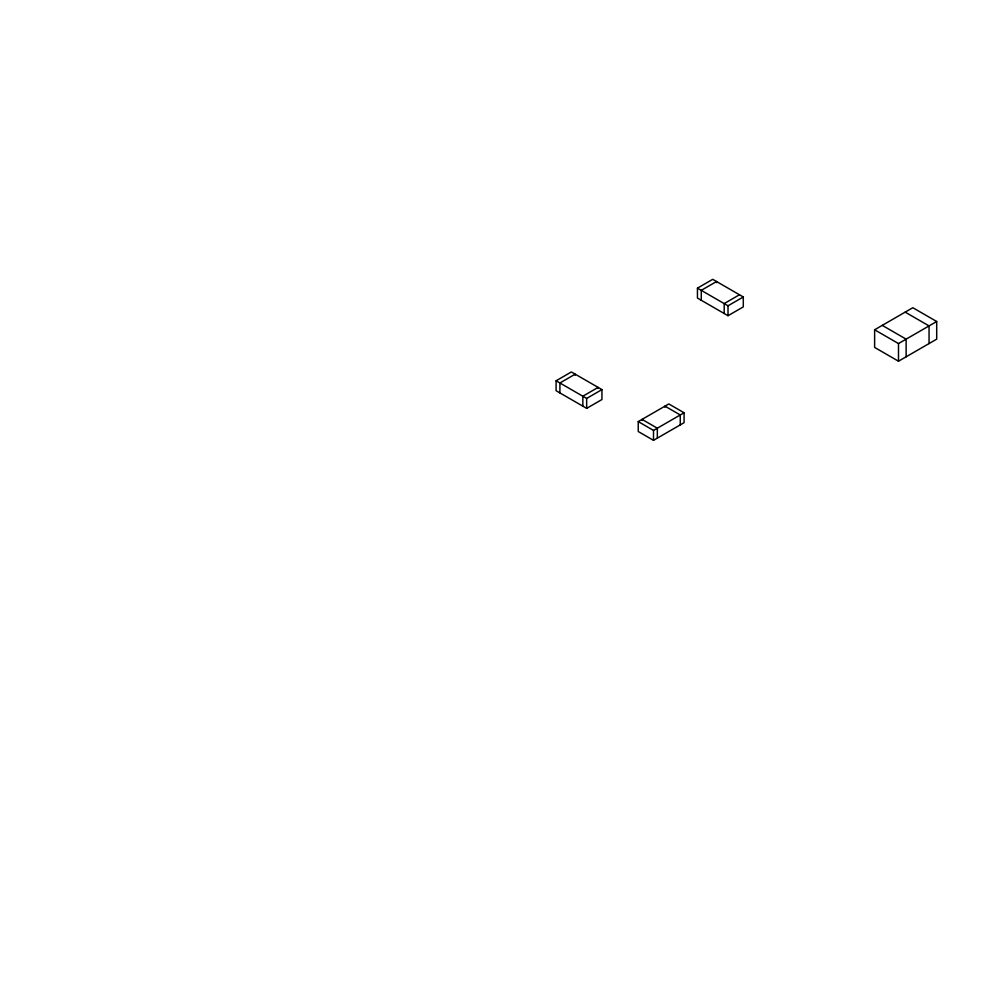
<?xml version="1.0" encoding="UTF-8"?>
<svg xmlns="http://www.w3.org/2000/svg" width="986" height="986" viewBox="0 0 986 986"><rect width="100%" height="100%" fill="white"/><g stroke="black" fill="none" stroke-linecap="round" stroke-linejoin="round"><path stroke-width="1.48" d="M697.447 288.146L712.73 279.321L743.296 296.971L743.296 306.892L728.013 315.717L697.447 298.068L697.447 288.146L728.013 305.796L743.296 296.971M556.092 380.781L571.375 371.956L601.941 389.606L601.941 399.527L586.658 408.352L556.092 390.715L556.092 380.781L586.658 398.43L601.941 389.606M739.475 294.765L724.192 303.589L724.192 313.511M638.238 421.589L668.791 403.94L684.074 412.764L684.074 422.686L653.508 440.335L638.238 431.511L638.238 421.589L653.508 430.414L684.074 412.764M874.619 329.78L912.826 307.718L936.7 321.51L936.7 339.147L898.492 361.209L874.619 347.417L874.619 329.78L898.492 343.559L936.7 321.51M905.185 312.131L929.058 325.922L929.058 343.559M882.26 325.368L906.134 339.147L906.134 356.796M898.492 343.559L898.492 361.209M728.013 305.796L728.013 315.717M716.551 282.637L716.551 281.528L701.268 290.352L701.268 300.274M680.254 424.892L680.254 414.97L664.971 406.146L664.971 407.255M657.329 438.129L657.329 428.207L642.059 419.383L642.059 420.492M653.508 430.414L653.508 440.335M598.12 388.509L598.12 387.399L582.837 396.224L582.837 406.146M586.658 398.43L586.658 408.352M575.195 375.272L575.195 374.162L559.912 382.987L559.912 392.921"/></g></svg>
